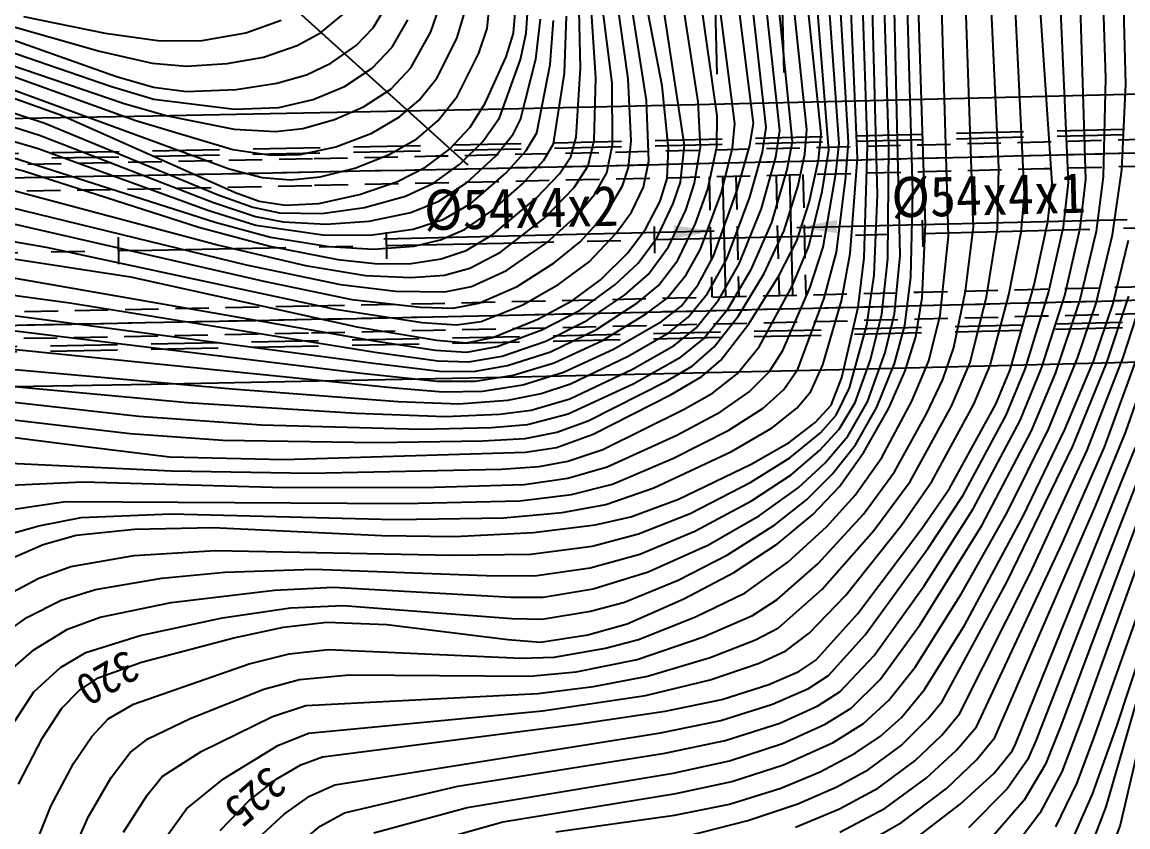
# Model space of a CAD drawing. Header units: millimetres. Extents: x 14950 to 15746, y 1103 to 1809.
# Drawn here: x 15562.6 to 15645.1, y 1424.4 to 1484.4 of the extents above; entities that cross this region are included whole.
import ezdxf
from ezdxf.enums import TextEntityAlignment as Align
from ezdxf.xclip import XClip

# ---------------------------------------------------------------- set-up
doc = ezdxf.new("R2010")
doc.units = ezdxf.units.MM
doc.header["$LTSCALE"] = 10
doc.header["$MEASUREMENT"] = 0
doc.header["$XCLIPFRAME"] = 2
for name, pattern in [('CENTER', [2, 1.25, -0.25, 0.25, -0.25]), ('DASHED', [0.75, 0.5, -0.25]), ('HIDDEN', [0.375, 0.25, -0.125])]:
    doc.linetypes.add(name, pattern=pattern)
doc.layers.add('TZ-BASE', color=253, linetype='Continuous')
doc.layers.add('TZ-CABL', color=4, linetype='Continuous')
doc.styles.add('HANA', font='GulimChe.ttf')
doc.styles.get("Standard").update_dxf_attribs({"font": 'GulimChe.ttf'})
doc.linetypes.add('ZIGZAG', pattern='A,0.0001,-0.2,[131,ltypeshp.shx,S=0.2,R=0,X=-0.2,Y=0],-0.4,[131,ltypeshp.shx,S=0.2,R=180,X=0.2,Y=0],-0.2', length=0.8001)
doc.dimstyles.get("Standard").update_dxf_attribs({"dimtxt": 0.18, "dimasz": 0.18, "dimexe": 0.18, "dimexo": 0.0625, "dimgap": 0.09, "dimtad": 0, "dimtih": 1, "dimtoh": 1, "dimdec": 4, "dimzin": 0, "dimdsep": 46, "dimtxsty": 'Standard', "dimcen": 0.09, "dimadec": 0, "dimazin": 0, "dimtfac": 1, "dimtdec": 4, "dimtofl": 0, "dimtmove": 0, "dimatfit": 3, "dimfxl": 0, "dimtolj": 1, "dimtzin": 0, "dimarcsym": 0})

# ---------------------------------------------------------------- blocks, each defined once
blk = doc.blocks.new('JD-DGDG5SGS')
at = {"layer": 'TZ-BASE'}
for p, q in [((615.107, 8.19, 113.104), (614.238, 38.095, 113.104)), ((595.833, 3.596, 99.104), (594.703, 35.855, 99.104)), ((596.578, -0.046, 100.104), (595.569, 36.049, 100.104)), ((597.41, 3.599, 101.104), (596.46, 35.139, 101.104)), ((598.251, -4.577, 102.104), (597.337, 34.656, 102.104)), ((576.779, 8.276, 81.104), (573.519, 34.106, 81.104)), ((613.608, 8.633, 112.104), (612.733, 34.257, 112.104)), ((595.074, 2.662, 98.104), (593.743, 33.355, 98.104)), ((599.195, 0.16, 103.104), (598.234, 33.191, 103.104)), ((612.117, 1.081, 111.104), (611.171, 31.581, 111.104)), ((593.701, 3.775, 96.104), (591.837, 29.862, 96.104)), ((594.408, 3.832, 97.104), (592.849, 30.119, 97.104)), ((592.947, 3.259, 95.104), (590.848, 29.363, 95.104)), ((601.874, -3.138, 105.104), (600.926, 28.811, 105.104)), ((577.97, 8.583, 82.104), (575.28, 27.505, 82.104)), ((590.223, 3.906, 92.104), (587.906, 27.28, 92.104)), ((603.733, -2.448, 106.104), (602.706, 27.604, 106.104)), ((600.159, -2.289, 104.104), (599.216, 26.977, 104.104)), ((607.527, -0.028, 108.104), (606.237, 26.79, 108.104)), ((610.818, 0.853, 110.104), (609.664, 26.972, 110.104)), ((589.274, 4.747, 91.104), (587.007, 25.712, 91.104)), ((591.295, 4.812, 93.104), (589.043, 26.371, 93.104)), ((605.629, 1.953, 107.104), (604.507, 26.191, 107.104)), ((592.362, 4.499, 94.104), (590.183, 25.386, 94.104)), ((579.339, 6.979, 83.104), (576.623, 24.43, 83.104)), ((582.171, 3.615, 85.104), (578.996, 24.698, 85.104)), ((588.271, 4.971, 90.104), (586.167, 23.586, 90.104)), ((544.667, 21.468, 60.508), (565.997, 2.172, 60.508)), ((585.914, 5.253, 88.104), (583.86, 21.485, 88.104)), ((584.601, 5.825, 87.104), (582.472, 20.899, 87.104)), ((580.512, 8.078, 84.104), (578.143, 20.368, 84.104)), ((583.198, 6.865, 86.104), (581.097, 20.316, 86.104)), ((587.307, 5.294, 89.104), (585.452, 20.08, 89.104)), ((609.595, 0.814, 109.104), (608.27, 20.376, 109.104)), ((575.563, 8.673, 80.104), (575.135, 15.118, 80.104)), ((567.46, 12.35, 73.104), (567.659, 14.303, 73.104)), ((574.424, 9.382, 79.104), (574.279, 14.847, 79.104)), ((532.847, 13.254, 67.104), (538.959, 11.99, 67.104)), ((555.028, 12.027, 68.104), (556.711, 13.42, 68.104)), ((558.934, 12.391, 69.104), (559.76, 13.758, 69.104)), ((563.258, 12.098, 71.104), (563.888, 13.972, 71.104)), ((565.176, 11.6, 72.104), (565.726, 13.414, 72.104)), ((569.413, 11.997, 74.104), (569.573, 13.846, 74.104)), ((570.36, 11.999, 75.104), (570.487, 13.828, 75.104)), ((573.219, 9.016, 78.104), (573.357, 13.267, 78.104)), ((523.454, 12.507, 71.104), (540.381, 6.762, 71.104)), ((525.589, 12.781, 70.104), (539.347, 8.048, 70.104)), ((527.74, 13.021, 69.104), (539.789, 8.779, 69.104)), ((530.114, 13.045, 68.104), (538.519, 10.653, 68.104)), ((549.435, 12.019, 67.104), (552.084, 12.972, 67.104)), ((557.684, 11.073, 69.104), (558.934, 12.391, 69.104)), ((560.367, 10.964, 70.104), (561.537, 13.002, 70.104)), ((571.084, 10.055, 76.104), (571.424, 13.038, 76.104)), ((572.152, 9.668, 77.104), (572.389, 12.945, 77.104)), ((538.959, 11.99, 67.104), (543.059, 11.425, 67.104)), ((546.18, 11.445, 67.104), (549.435, 12.019, 67.104)), ((553.286, 11.073, 68.104), (555.028, 12.027, 68.104)), ((561.747, 9.422, 71.104), (563.258, 12.098, 71.104)), ((563.688, 8.652, 72.104), (565.176, 11.6, 72.104)), ((566.825, 10.505, 73.104), (567.46, 12.35, 73.104)), ((568.856, 10.225, 74.104), (569.413, 11.997, 74.104)), ((569.928, 10.045, 75.104), (570.36, 11.999, 75.104)), ((543.059, 11.425, 67.104), (546.18, 11.445, 67.104)), ((550.773, 10.218, 68.104), (553.286, 11.073, 68.104)), ((555.799, 9.755, 69.104), (557.684, 11.073, 69.104)), ((558.864, 9.377, 70.104), (560.367, 10.964, 70.104)), ((527.828, 10.303, 72.104), (541.244, 5.49, 72.104)), ((538.519, 10.653, 68.104), (542.47, 9.771, 68.104)), ((548.048, 9.737, 68.104), (550.773, 10.218, 68.104)), ((565.207, 7.284, 73.104), (566.825, 10.505, 73.104)), ((567.297, 6.78, 74.104), (568.856, 10.225, 74.104)), ((568.371, 5.677, 75.104), (569.928, 10.045, 75.104)), ((569.947, 5.562, 76.104), (571.084, 10.055, 76.104)), ((526.56, 9.802, 73.104), (548.192, 1.873, 73.104)), ((542.47, 9.771, 68.104), (545.017, 9.546, 68.104)), ((545.017, 9.546, 68.104), (548.048, 9.737, 68.104)), ((553.965, 8.894, 69.104), (555.799, 9.755, 69.104)), ((556.794, 8.027, 70.104), (558.864, 9.377, 70.104)), ((560.253, 7.833, 71.104), (561.747, 9.422, 71.104)), ((571.148, 4.574, 77.104), (572.152, 9.668, 77.104)), ((574.094, 4.236, 79.104), (574.424, 9.382, 79.104)), ((539.789, 8.779, 69.104), (542.549, 7.975, 69.104)), ((548.72, 7.796, 69.104), (551.755, 8.259, 69.104)), ((551.755, 8.259, 69.104), (553.965, 8.894, 69.104)), ((562.378, 7.011, 72.104), (563.688, 8.652, 72.104)), ((572.4, 3.736, 78.104), (573.219, 9.016, 78.104)), ((575.43, 4.001, 80.104), (575.563, 8.673, 80.104)), ((576.788, 3.678, 81.104), (576.779, 8.276, 81.104)), ((578.185, 3.976, 82.104), (577.97, 8.583, 82.104)), ((613.43, 1.292, 112.104), (613.608, 8.633, 112.104)), ((529.345, 8.127, 74.104), (535.702, 5.886, 74.104)), ((539.347, 8.048, 70.104), (542.585, 7.081, 70.104)), ((542.549, 7.975, 69.104), (545.024, 7.659, 69.104)), ((545.024, 7.659, 69.104), (548.72, 7.796, 69.104)), ((554.472, 7.045, 70.104), (556.794, 8.027, 70.104)), ((558.229, 6.51, 71.104), (560.253, 7.833, 71.104)), ((580.987, 3.39, 84.104), (580.512, 8.078, 84.104)), ((614.786, 1.802, 113.104), (615.107, 8.19, 113.104)), ((528.432, 7.262, 75.104), (534.462, 5.276, 75.104)), ((540.381, 6.762, 71.104), (543.597, 5.843, 71.104)), ((542.585, 7.081, 70.104), (548.6, 6.333, 70.104)), ((551.911, 6.466, 70.104), (554.472, 7.045, 70.104)), ((560.908, 5.748, 72.104), (562.378, 7.011, 72.104)), ((563.762, 5.466, 73.104), (565.207, 7.284, 73.104)), ((566.169, 4.996, 74.104), (567.297, 6.78, 74.104)), ((579.505, 2.48, 83.104), (579.339, 6.979, 83.104)), ((583.37, 3.529, 86.104), (583.198, 6.865, 86.104)), ((527.947, 6.291, 76.104), (534.043, 4.39, 76.104)), ((535.702, 5.886, 74.104), (548.607, 0.135, 74.104)), ((543.597, 5.843, 71.104), (548.577, 4.825, 71.104)), ((548.6, 6.333, 70.104), (551.911, 6.466, 70.104)), ((556.055, 5.55, 71.104), (558.229, 6.51, 71.104)), ((584.571, 3.507, 87.104), (584.601, 5.825, 87.104)), ((527.463, 5.314, 77.104), (533.955, 3.391, 77.104)), ((534.462, 5.276, 75.104), (547.389, -0.054, 75.104)), ((541.244, 5.49, 72.104), (548.47, 3.319, 72.104)), ((553.71, 4.882, 71.104), (556.055, 5.55, 71.104)), ((558.842, 4.548, 72.104), (560.908, 5.748, 72.104)), ((562.197, 4.123, 73.104), (563.762, 5.466, 73.104)), ((564.629, 3.343, 74.104), (566.169, 4.996, 74.104)), ((567.128, 3.923, 75.104), (568.371, 5.677, 75.104)), ((569.384, 4.47, 76.104), (569.947, 5.562, 76.104)), ((585.76, 3.428, 88.104), (585.914, 5.253, 88.104)), ((587.05, 3.613, 89.104), (587.307, 5.294, 89.104)), ((587.994, 3.133, 90.104), (588.271, 4.971, 90.104)), ((527.081, 4.305, 78.104), (547.151, -2.099, 78.104)), ((534.043, 4.39, 76.104), (547.044, -0.645, 76.104)), ((548.577, 4.825, 71.104), (551.656, 4.653, 71.104)), ((551.656, 4.653, 71.104), (553.71, 4.882, 71.104)), ((556.154, 3.519, 72.104), (558.842, 4.548, 72.104)), ((568.07, 2.815, 76.104), (569.384, 4.47, 76.104)), ((570.354, 3.251, 77.104), (571.148, 4.574, 77.104)), ((573.695, 2.765, 79.104), (574.094, 4.236, 79.104)), ((588.973, 2.74, 91.104), (589.274, 4.747, 91.104)), ((591.15, 2.969, 93.104), (591.295, 4.812, 93.104)), ((592.157, 2.536, 94.104), (592.362, 4.499, 94.104)), ((526.1, 3.468, 79.104), (532.85, 1.719, 79.104)), ((533.955, 3.391, 77.104), (546.686, -1.237, 77.104)), ((548.47, 3.319, 72.104), (551.324, 2.891, 72.104)), ((553.496, 2.939, 72.104), (556.154, 3.519, 72.104)), ((560.1, 2.912, 73.104), (562.197, 4.123, 73.104)), ((562.844, 2.013, 74.104), (564.629, 3.343, 74.104)), ((565.412, 2.229, 75.104), (567.128, 3.923, 75.104)), ((571.666, 2.517, 78.104), (572.4, 3.736, 78.104)), ((574.989, 2.103, 80.104), (575.43, 4.001, 80.104)), ((576.366, 1.574, 81.104), (576.788, 3.678, 81.104)), ((577.993, 1.977, 82.104), (578.185, 3.976, 82.104)), ((580.868, 1.156, 84.104), (580.987, 3.39, 84.104)), ((581.87, 0.895, 85.104), (582.171, 3.615, 85.104)), ((582.929, 0.808, 86.104), (583.37, 3.529, 86.104)), ((583.901, 0.36, 87.104), (584.571, 3.507, 87.104)), ((584.905, 0.055, 88.104), (585.76, 3.428, 88.104)), ((586.105, 0.298, 89.104), (587.05, 3.613, 89.104)), ((589.835, 1.822, 92.104), (590.223, 3.906, 92.104)), ((593.467, 1.514, 96.104), (593.701, 3.775, 96.104)), ((594.213, 1.289, 97.104), (594.408, 3.832, 97.104)), ((595.573, -4.761, 99.104), (595.833, 3.596, 99.104)), ((597.335, -4.825, 101.104), (597.41, 3.599, 101.104)), ((551.324, 2.891, 72.104), (553.496, 2.939, 72.104)), ((557.587, 1.931, 73.104), (560.1, 2.912, 73.104)), ((565.914, 0.825, 76.104), (568.07, 2.815, 76.104)), ((568.875, 1.582, 77.104), (570.354, 3.251, 77.104)), ((570.091, 0.752, 78.104), (571.666, 2.517, 78.104)), ((572.846, 1.513, 79.104), (573.695, 2.765, 79.104)), ((579.116, 0.521, 83.104), (579.505, 2.48, 83.104)), ((587.051, -0.246, 90.104), (587.994, 3.133, 90.104)), ((587.911, -1.077, 91.104), (588.973, 2.74, 91.104)), ((590.649, 0.634, 93.104), (591.15, 2.969, 93.104)), ((591.475, -0.644, 94.104), (592.157, 2.536, 94.104)), ((592.453, 0.19, 95.104), (592.947, 3.259, 95.104)), ((594.539, -4.439, 98.104), (595.074, 2.662, 98.104)), ((525.302, 2.079, 80.104), (547.424, -3.814, 80.104)), ((532.85, 1.719, 79.104), (545.929, -2.467, 79.104)), ((548.192, 1.873, 73.104), (550.674, 1.224, 73.104)), ((554.996, 1.275, 73.104), (557.587, 1.931, 73.104)), ((560.748, 0.932, 74.104), (562.844, 2.013, 74.104)), ((563.454, 0.796, 75.104), (565.412, 2.229, 75.104)), ((573.95, 0.486, 80.104), (574.989, 2.103, 80.104)), ((577.549, 0.602, 82.104), (577.993, 1.977, 82.104)), ((588.685, -2.129, 92.104), (589.835, 1.822, 92.104)), ((605.524, -2.57, 107.104), (605.629, 1.953, 107.104)), ((614.099, -3.052, 113.104), (614.786, 1.802, 113.104)), ((550.674, 1.224, 73.104), (552.772, 1.05, 73.104)), ((552.772, 1.05, 73.104), (554.996, 1.275, 73.104)), ((557.92, -0.044, 74.104), (560.748, 0.932, 74.104)), ((566.22, -0.701, 77.104), (568.875, 1.582, 77.104)), ((571.127, -0.279, 79.104), (572.846, 1.513, 79.104)), ((575.463, -0.034, 81.104), (576.366, 1.574, 81.104)), ((580.353, -0.535, 84.104), (580.868, 1.156, 84.104)), ((581.337, -0.708, 85.104), (581.87, 0.895, 85.104)), ((592.516, -3.976, 96.104), (593.467, 1.514, 96.104)), ((593.502, -4.329, 97.104), (594.213, 1.289, 97.104)), ((610.452, -2.455, 110.104), (610.818, 0.853, 110.104)), ((611.687, -2.55, 111.104), (612.117, 1.081, 111.104)), ((612.898, -2.776, 112.104), (613.43, 1.292, 112.104)), ((525.318, 0.602, 81.104), (549.465, -5.273, 81.104)), ((548.607, 0.135, 74.104), (550.45, -0.54, 74.104)), ((561.368, -0.166, 75.104), (563.454, 0.796, 75.104)), ((563.853, -0.545, 76.104), (565.914, 0.825, 76.104)), ((567.797, -1.252, 78.104), (570.091, 0.752, 78.104)), ((571.782, -1.748, 80.104), (573.95, 0.486, 80.104)), ((576.347, -1.402, 82.104), (577.549, 0.602, 82.104)), ((578.212, -1.364, 83.104), (579.116, 0.521, 83.104)), ((582.259, -1.205, 86.104), (582.929, 0.808, 86.104)), ((582.991, -2.2, 87.104), (583.901, 0.36, 87.104)), ((583.362, -4.111, 88.104), (584.905, 0.055, 88.104)), ((584.339, -4.648, 89.104), (586.105, 0.298, 89.104)), ((589.616, -2.721, 93.104), (590.649, 0.634, 93.104)), ((591.457, -3.896, 95.104), (592.453, 0.19, 95.104)), ((599.064, -6.195, 103.104), (599.195, 0.16, 103.104)), ((609.284, -2.072, 109.104), (609.595, 0.814, 109.104)), ((547.044, -0.645, 76.104), (550.168, -1.682, 76.104)), ((547.389, -0.054, 75.104), (549.958, -0.982, 75.104)), ((550.45, -0.54, 74.104), (552.405, -0.828, 74.104)), ((552.405, -0.828, 74.104), (554.896, -0.706, 74.104)), ((554.896, -0.706, 74.104), (557.92, -0.044, 74.104)), ((558.298, -1.007, 75.104), (561.368, -0.166, 75.104)), ((561.752, -1.38, 76.104), (563.853, -0.545, 76.104)), ((564.158, -1.909, 77.104), (566.22, -0.701, 77.104)), ((567.878, -3.024, 79.104), (571.127, -0.279, 79.104)), ((574.143, -1.597, 81.104), (575.463, -0.034, 81.104)), ((579.273, -2.621, 84.104), (580.353, -0.535, 84.104)), ((580.139, -3.245, 85.104), (581.337, -0.708, 85.104)), ((585.318, -4.84, 90.104), (587.051, -0.246, 90.104)), ((590.547, -3.488, 94.104), (591.475, -0.644, 94.104)), ((596.329, -6.053, 100.104), (596.578, -0.046, 100.104)), ((607.289, -2.844, 108.104), (607.527, -0.028, 108.104)), ((510.042, -1.425, 84.104), (540.845, -6.182, 84.104)), ((519.12, -1.324, 83.104), (534.553, -3.974, 83.104)), ((546.686, -1.237, 77.104), (550.202, -2.329, 77.104)), ((549.958, -0.982, 75.104), (551.967, -1.401, 75.104)), ((551.967, -1.401, 75.104), (555.12, -1.446, 75.104)), ((555.12, -1.446, 75.104), (558.298, -1.007, 75.104)), ((558.641, -2.027, 76.104), (561.752, -1.38, 76.104)), ((565.76, -2.652, 78.104), (567.797, -1.252, 78.104)), ((571.885, -3.652, 81.104), (574.143, -1.597, 81.104)), ((574.388, -3.557, 82.104), (576.347, -1.402, 82.104)), ((577.059, -2.958, 83.104), (578.212, -1.364, 83.104)), ((580.984, -3.954, 86.104), (582.259, -1.205, 86.104)), ((586.245, -5.217, 91.104), (587.911, -1.077, 91.104)), ((531.244, -2.019, 82.104), (550.799, -6.515, 82.104)), ((545.929, -2.467, 79.104), (551.247, -3.887, 79.104)), ((547.151, -2.099, 78.104), (551.281, -3.231, 78.104)), ((550.168, -1.682, 76.104), (552.229, -2.075, 76.104)), ((550.202, -2.329, 77.104), (555.196, -3.055, 77.104)), ((552.229, -2.075, 76.104), (555.447, -2.254, 76.104)), ((555.447, -2.254, 76.104), (558.641, -2.027, 76.104)), ((561.92, -2.634, 77.104), (564.158, -1.909, 77.104)), ((568.44, -4.329, 80.104), (571.782, -1.748, 80.104)), ((579.897, -2.413, -215.896), (579.942, -4.412, -215.896)), ((581.666, -4.938, 87.104), (582.991, -2.2, 87.104)), ((587.18, -5.584, 92.104), (588.685, -2.129, 92.104)), ((599.89, -1.944, -215.896), (599.939, -3.943, -215.896)), ((599.911, -7.751, 104.104), (600.159, -2.289, 104.104)), ((603.137, -7.25, 106.104), (603.733, -2.448, 106.104)), ((608.261, -6.783, 109.104), (609.284, -2.072, 109.104)), ((609.337, -7.376, 110.104), (610.452, -2.455, 110.104)), ((539.91, -3.23, -215.896), (539.947, -5.23, -215.896)), ((551.281, -3.231, 78.104), (555.665, -3.923, 78.104)), ((555.196, -3.055, 77.104), (558.729, -3.081, 77.104)), ((558.729, -3.081, 77.104), (561.92, -2.634, 77.104)), ((559.904, -2.841, -215.896), (559.945, -4.841, -215.896)), ((563.968, -3.431, 78.104), (565.76, -2.652, 78.104)), ((565.882, -4.214, 79.104), (567.878, -3.024, 79.104)), ((575.055, -5.05, 83.104), (577.059, -2.958, 83.104)), ((577.94, -4.377, 84.104), (579.273, -2.621, 84.104)), ((578.725, -5.161, 85.104), (580.139, -3.245, 85.104)), ((588.123, -5.942, 93.104), (589.616, -2.721, 93.104)), ((601.234, -9.029, 105.104), (601.874, -3.138, 105.104)), ((604.691, -7.68, 107.104), (605.524, -2.57, 107.104)), ((606.374, -7.512, 108.104), (607.289, -2.844, 108.104)), ((610.532, -7.565, 111.104), (611.687, -2.55, 111.104)), ((611.668, -7.96, 112.104), (612.898, -2.776, 112.104)), ((612.87, -8.136, 113.104), (614.099, -3.052, 113.104)), ((534.553, -3.974, 83.104), (555.983, -8.565, 83.104)), ((547.424, -3.814, 80.104), (553.9, -5.323, 80.104)), ((551.247, -3.887, 79.104), (556.3, -4.88, 79.104)), ((555.665, -3.923, 78.104), (558.965, -4.126, 78.104)), ((558.965, -4.126, 78.104), (561.999, -3.885, 78.104)), ((561.999, -3.885, 78.104), (563.968, -3.431, 78.104)), ((568.903, -5.698, 81.104), (571.885, -3.652, 81.104)), ((572.457, -5.133, 82.104), (574.388, -3.557, 82.104)), ((579.487, -5.984, 86.104), (580.984, -3.954, 86.104)), ((582.288, -6.019, 88.104), (583.362, -4.111, 88.104)), ((589.218, -6.104, 94.104), (590.547, -3.488, 94.104)), ((590.221, -6.821, 95.104), (591.457, -3.896, 95.104)), ((591.541, -6.963, 96.104), (592.516, -3.976, 96.104)), ((614.116, -8.24, 114.104), (615.294, -3.442, 114.104)), ((509.795, -4.529, 86.104), (536.317, -8.127, 86.104)), ((556.3, -4.88, 79.104), (559.29, -5.221, 79.104)), ((561.773, -5.194, 79.104), (564.018, -4.835, 79.104)), ((564.018, -4.835, 79.104), (565.882, -4.214, 79.104)), ((566.151, -5.534, 80.104), (568.44, -4.329, 80.104)), ((575.906, -6.414, 84.104), (577.94, -4.377, 84.104)), ((580.227, -6.828, 87.104), (581.666, -4.938, 87.104)), ((583.178, -6.807, 89.104), (584.339, -4.648, 89.104)), ((583.888, -7.428, 90.104), (585.318, -4.84, 90.104)), ((592.601, -7.783, 97.104), (593.502, -4.329, 97.104)), ((593.885, -7.962, 98.104), (594.539, -4.439, 98.104)), ((595.128, -8.432, 99.104), (595.573, -4.761, 99.104)), ((596.888, -8.974, 101.104), (597.335, -4.825, 101.104)), ((597.837, -8.933, 102.104), (598.251, -4.577, 102.104)), ((549.465, -5.273, 81.104), (556.52, -6.764, 81.104)), ((553.9, -5.323, 80.104), (558.382, -6.087, 80.104)), ((559.29, -5.221, 79.104), (561.773, -5.194, 79.104)), ((564.258, -6.051, 80.104), (566.151, -5.534, 80.104)), ((566.273, -6.913, 81.104), (568.903, -5.698, 81.104)), ((569.677, -6.896, 82.104), (572.457, -5.133, 82.104)), ((572.805, -6.73, 83.104), (575.055, -5.05, 83.104)), ((576.982, -6.783, 85.104), (578.725, -5.161, 85.104)), ((584.695, -7.931, 91.104), (586.245, -5.217, 91.104)), ((585.418, -8.554, 92.104), (587.18, -5.584, 92.104)), ((625.245, -5.215, 123.104), (612.672, -40.604, 123.104)), ((509.563, -6.054, 87.104), (558.981, -12.629, 87.104)), ((529.828, -5.853, 85.104), (559.014, -10.945, 85.104)), ((540.845, -6.182, 84.104), (557.719, -9.904, 84.104)), ((550.799, -6.515, 82.104), (557.365, -7.875, 82.104)), ((558.382, -6.087, 80.104), (561.749, -6.219, 80.104)), ((561.749, -6.219, 80.104), (564.258, -6.051, 80.104)), ((573.826, -7.937, 84.104), (575.906, -6.414, 84.104)), ((577.722, -7.52, 86.104), (579.487, -5.984, 86.104)), ((580.867, -7.764, 88.104), (582.288, -6.019, 88.104)), ((586.211, -9.078, 93.104), (588.123, -5.942, 93.104)), ((586.959, -9.693, 94.104), (589.218, -6.104, 94.104)), ((595.766, -9.786, 100.104), (596.329, -6.053, 100.104)), ((598.617, -9.805, 103.104), (599.064, -6.195, 103.104)), ((623.802, -5.861, 122.104), (611.759, -39.31, 122.104)), ((556.52, -6.764, 81.104), (560.636, -7.241, 81.104)), ((560.636, -7.241, 81.104), (564.294, -7.293, 81.104)), ((564.294, -7.293, 81.104), (566.273, -6.913, 81.104)), ((566.829, -8.153, 82.104), (569.677, -6.896, 82.104)), ((570.114, -8.26, 83.104), (572.805, -6.73, 83.104)), ((574.381, -8.66, 85.104), (576.982, -6.783, 85.104)), ((578.686, -8.107, 87.104), (580.227, -6.828, 87.104)), ((581.918, -8.378, 89.104), (583.178, -6.807, 89.104)), ((587.749, -11.412, 95.104), (590.221, -6.821, 95.104)), ((589.516, -11.664, 96.104), (591.541, -6.963, 96.104)), ((602.267, -11.456, 106.104), (603.137, -7.25, 106.104)), ((606.465, -13.107, 109.104), (608.261, -6.783, 109.104)), ((607.594, -13.078, 110.104), (609.337, -7.376, 110.104)), ((614.889, -12.199, 116.104), (616.511, -7.224, 116.104)), ((511.411, -7.689, 88.104), (558.075, -13.36, 88.104)), ((536.317, -8.127, 86.104), (559.091, -11.803, 86.104)), ((557.365, -7.875, 82.104), (562.467, -8.442, 82.104)), ((564.923, -8.521, 82.104), (566.829, -8.153, 82.104)), ((571.236, -9.334, 84.104), (573.826, -7.937, 84.104)), ((574.927, -9.419, 86.104), (577.722, -7.52, 86.104)), ((575.613, -10.105, 87.104), (578.686, -8.107, 87.104)), ((579.322, -8.946, 88.104), (580.867, -7.764, 88.104)), ((582.455, -9.185, 90.104), (583.888, -7.428, 90.104)), ((583.041, -9.979, 91.104), (584.695, -7.931, 91.104)), ((590.633, -13.078, 97.104), (592.601, -7.783, 97.104)), ((592.5, -12.752, 98.104), (593.885, -7.962, 98.104)), ((599.43, -10.657, 104.104), (599.911, -7.751, 104.104)), ((603.474, -12.584, 107.104), (604.691, -7.68, 107.104)), ((604.976, -12.79, 108.104), (606.374, -7.512, 108.104)), ((608.804, -13.002, 111.104), (610.532, -7.565, 111.104)), ((609.859, -13.383, 112.104), (611.668, -7.96, 112.104)), ((611.484, -12.257, 113.104), (612.87, -8.136, 113.104)), ((612.698, -12.417, 114.104), (614.116, -8.24, 114.104)), ((613.642, -12.645, 115.104), (615.323, -7.615, 115.104)), ((555.983, -8.565, 83.104), (562.605, -9.588, 83.104)), ((562.467, -8.442, 82.104), (564.923, -8.521, 82.104)), ((567.011, -9.503, 83.104), (570.114, -8.26, 83.104)), ((571.538, -10.144, 85.104), (574.381, -8.66, 85.104)), ((576.065, -10.925, 88.104), (579.322, -8.946, 88.104)), ((580.443, -9.515, 89.104), (581.918, -8.378, 89.104)), ((583.599, -10.808, 92.104), (585.418, -8.554, 92.104)), ((593.899, -13.703, 99.104), (595.128, -8.432, 99.104)), ((596.044, -12.362, 101.104), (596.888, -8.974, 101.104)), ((597.14, -11.828, 102.104), (597.837, -8.933, 102.104)), ((600.397, -12.452, 105.104), (601.234, -9.029, 105.104)), ((562.605, -9.588, 83.104), (565.166, -9.77, 83.104)), ((565.166, -9.77, 83.104), (567.011, -9.503, 83.104)), ((567.878, -10.706, 84.104), (571.236, -9.334, 84.104)), ((571.822, -10.97, 86.104), (574.927, -9.419, 86.104)), ((576.882, -11.586, 89.104), (580.443, -9.515, 89.104)), ((580.957, -10.38, 90.104), (582.455, -9.185, 90.104)), ((584.388, -11.401, 93.104), (586.211, -9.078, 93.104)), ((584.87, -12.409, 94.104), (586.959, -9.693, 94.104)), ((594.482, -14.462, 100.104), (595.766, -9.786, 100.104)), ((597.829, -12.646, 103.104), (598.617, -9.805, 103.104)), ((615.086, -17.737, 118.104), (618.044, -9.266, 118.104)), ((557.719, -9.904, 84.104), (563.705, -10.912, 84.104)), ((565.904, -11.102, 84.104), (567.878, -10.706, 84.104)), ((568.186, -11.386, 85.104), (571.538, -10.144, 85.104)), ((572.176, -11.769, 87.104), (575.613, -10.105, 87.104)), ((577.977, -12.087, 90.104), (580.957, -10.38, 90.104)), ((581.389, -11.305, 91.104), (583.041, -9.979, 91.104)), ((598.63, -13.2, 104.104), (599.43, -10.657, 104.104)), ((613.493, -18.885, 117.104), (616.558, -10.489, 117.104)), ((530.214, -11.389, 89.104), (560.562, -14.465, 89.104)), ((559.014, -10.945, 85.104), (563.599, -11.648, 85.104)), ((563.705, -10.912, 84.104), (565.904, -11.102, 84.104)), ((565.935, -11.793, 85.104), (568.186, -11.386, 85.104)), ((568.56, -12.095, 86.104), (571.822, -10.97, 86.104)), ((572.454, -12.596, 88.104), (576.065, -10.925, 88.104)), ((578.284, -13.057, 91.104), (581.389, -11.305, 91.104)), ((581.931, -12.16, 92.104), (583.599, -10.808, 92.104)), ((582.754, -12.835, 93.104), (584.388, -11.401, 93.104)), ((586.106, -13.411, 95.104), (587.749, -11.412, 95.104)), ((601.444, -13.847, 106.104), (602.267, -11.456, 106.104)), ((515.449, -11.591, 90.104), (548.419, -14.532, 90.104)), ((559.091, -11.803, 86.104), (563.776, -12.435, 86.104)), ((563.599, -11.648, 85.104), (565.935, -11.793, 85.104)), ((566.093, -12.521, 86.104), (568.56, -12.095, 86.104)), ((568.977, -12.802, 87.104), (572.176, -11.769, 87.104)), ((573.156, -13.301, 89.104), (576.882, -11.586, 89.104)), ((573.676, -14.175, 90.104), (577.977, -12.087, 90.104)), ((578.392, -14.127, 92.104), (581.931, -12.16, 92.104)), ((588.482, -13.264, 96.104), (589.516, -11.664, 96.104)), ((594.894, -15.562, 101.104), (596.044, -12.362, 101.104)), ((595.816, -15.496, 102.104), (597.14, -11.828, 102.104)), ((609.358, -17.491, 113.104), (611.484, -12.257, 113.104)), ((612.211, -19.116, 116.104), (614.889, -12.199, 116.104)), ((558.981, -12.629, 87.104), (563.889, -13.209, 87.104)), ((563.776, -12.435, 86.104), (566.093, -12.521, 86.104)), ((566.428, -13.238, 87.104), (568.977, -12.802, 87.104)), ((569.381, -13.521, 88.104), (572.454, -12.596, 88.104)), ((573.629, -15.285, 91.104), (578.284, -13.057, 91.104)), ((580.84, -13.959, 93.104), (582.754, -12.835, 93.104)), ((583.456, -13.616, 94.104), (584.87, -12.409, 94.104)), ((589.571, -14.588, 97.104), (590.633, -13.078, 97.104)), ((591.601, -14.739, 98.104), (592.5, -12.752, 98.104)), ((596.521, -15.896, 103.104), (597.829, -12.646, 103.104)), ((599.142, -15.468, 105.104), (600.397, -12.452, 105.104)), ((602.088, -15.839, 107.104), (603.474, -12.584, 107.104)), ((603.76, -15.691, 108.104), (604.976, -12.79, 108.104)), ((605.396, -15.676, 109.104), (606.465, -13.107, 109.104)), ((606.18, -16.504, 110.104), (607.594, -13.078, 110.104)), ((607.211, -16.894, 111.104), (608.804, -13.002, 111.104)), ((610.542, -17.562, 114.104), (612.698, -12.417, 114.104)), ((611.15, -18.813, 115.104), (613.642, -12.645, 115.104)), ((525.2, -13.721, 91.104), (545.091, -15.568, 91.104)), ((558.075, -13.36, 88.104), (563.69, -13.956, 88.104)), ((563.69, -13.956, 88.104), (566.555, -13.968, 88.104)), ((563.889, -13.209, 87.104), (566.428, -13.238, 87.104)), ((566.555, -13.968, 88.104), (569.381, -13.521, 88.104)), ((570.109, -14.228, 89.104), (573.156, -13.301, 89.104)), ((574.988, -16.936, 93.104), (580.84, -13.959, 93.104)), ((581.172, -14.957, 94.104), (583.456, -13.616, 94.104)), ((584.253, -14.859, 95.104), (586.106, -13.411, 95.104)), ((586.999, -14.757, 96.104), (588.482, -13.264, 96.104)), ((593.108, -15.763, 99.104), (593.899, -13.703, 99.104)), ((597.413, -15.974, 104.104), (598.63, -13.2, 104.104)), ((600.231, -16.411, 106.104), (601.444, -13.847, 106.104)), ((608.046, -17.678, 112.104), (609.859, -13.383, 112.104)), ((548.419, -14.532, 90.104), (560.799, -15.482, 90.104)), ((560.562, -14.465, 89.104), (564.149, -14.761, 89.104)), ((564.149, -14.761, 89.104), (567.103, -14.702, 89.104)), ((567.103, -14.702, 89.104), (570.109, -14.228, 89.104)), ((571.466, -14.889, 90.104), (573.676, -14.175, 90.104)), ((573.485, -16.414, 92.104), (578.392, -14.127, 92.104)), ((584.845, -16.262, 96.104), (586.999, -14.757, 96.104)), ((588.036, -15.971, 97.104), (589.571, -14.588, 97.104)), ((590.551, -15.975, 98.104), (591.601, -14.739, 98.104)), ((593.479, -16.498, 100.104), (594.482, -14.462, 100.104)), ((529.474, -15.23, 92.104), (541.46, -16.58, 92.104)), ((545.091, -15.568, 91.104), (557.671, -16.359, 91.104)), ((560.799, -15.482, 90.104), (565.344, -15.652, 90.104)), ((565.344, -15.652, 90.104), (568.999, -15.391, 90.104)), ((568.999, -15.391, 90.104), (571.466, -14.889, 90.104)), ((570.727, -16.131, 91.104), (573.629, -15.285, 91.104)), ((575.35, -17.921, 94.104), (581.172, -14.957, 94.104)), ((582.148, -16.055, 95.104), (584.253, -14.859, 95.104)), ((593.711, -17.546, 101.104), (594.894, -15.562, 101.104)), ((594.352, -18.069, 102.104), (595.816, -15.496, 102.104)), ((596.901, -19.651, 105.104), (599.142, -15.468, 105.104)), ((557.671, -16.359, 91.104), (564.328, -16.595, 91.104)), ((564.328, -16.595, 91.104), (568.381, -16.43, 91.104)), ((568.381, -16.43, 91.104), (570.727, -16.131, 91.104)), ((570.46, -17.204, 92.104), (573.485, -16.414, 92.104)), ((576.07, -19.053, 95.104), (582.148, -16.055, 95.104)), ((581.601, -17.983, 96.104), (584.845, -16.262, 96.104)), ((585.471, -17.631, 97.104), (588.036, -15.971, 97.104)), ((588.702, -17.437, 98.104), (590.551, -15.975, 98.104)), ((591.92, -17.056, 99.104), (593.108, -15.763, 99.104)), ((592.314, -17.808, 100.104), (593.479, -16.498, 100.104)), ((594.917, -18.706, 103.104), (596.521, -15.896, 103.104)), ((595.561, -19.262, 104.104), (597.413, -15.974, 104.104)), ((597.825, -20.74, 106.104), (600.231, -16.411, 106.104)), ((598.998, -21.441, 107.104), (602.088, -15.839, 107.104)), ((600.617, -21.45, 108.104), (603.76, -15.691, 108.104)), ((601.943, -21.985, 109.104), (605.396, -15.676, 109.104)), ((529.372, -16.525, 93.104), (540.806, -17.863, 93.104)), ((541.46, -16.58, 92.104), (550.599, -17.226, 92.104)), ((550.599, -17.226, 92.104), (562.51, -17.536, 92.104)), ((567.784, -17.432, 92.104), (570.46, -17.204, 92.104)), ((572.645, -17.761, 93.104), (574.988, -16.936, 93.104)), ((589.98, -18.543, 99.104), (591.92, -17.056, 99.104)), ((602.967, -22.477, 110.104), (606.18, -16.504, 110.104)), ((603.713, -23.5, 111.104), (607.211, -16.894, 111.104)), ((529.137, -17.78, 94.104), (537.283, -18.81, 94.104)), ((540.806, -17.863, 93.104), (547.739, -18.374, 93.104)), ((562.51, -17.536, 92.104), (567.784, -17.432, 92.104)), ((570.28, -18.235, 93.104), (572.645, -17.761, 93.104)), ((572.625, -18.915, 94.104), (575.35, -17.921, 94.104)), ((576.402, -20.364, 96.104), (581.601, -17.983, 96.104)), ((581.346, -19.72, 97.104), (585.471, -17.631, 97.104)), ((585.666, -19.212, 98.104), (588.702, -17.437, 98.104)), ((590.041, -19.692, 100.104), (592.314, -17.808, 100.104)), ((592.247, -19.13, 101.104), (593.711, -17.546, 101.104)), ((592.67, -20.053, 102.104), (594.352, -18.069, 102.104)), ((604.354, -24.726, 112.104), (608.046, -17.678, 112.104)), ((606.219, -23.817, 113.104), (609.358, -17.491, 113.104)), ((607.459, -23.979, 114.104), (610.542, -17.562, 114.104)), ((612.82, -23.296, 118.104), (615.086, -17.737, 118.104)), ((537.283, -18.81, 94.104), (543.761, -19.611, 94.104)), ((547.739, -18.374, 93.104), (559.124, -18.539, 93.104)), ((559.124, -18.539, 93.104), (567.101, -18.411, 93.104)), ((567.101, -18.411, 93.104), (570.28, -18.235, 93.104)), ((570.307, -19.255, 94.104), (572.625, -18.915, 94.104)), ((587.136, -20.158, 99.104), (589.98, -18.543, 99.104)), ((593.193, -20.908, 103.104), (594.917, -18.706, 103.104)), ((606.232, -28.922, 115.104), (611.15, -18.813, 115.104)), ((610.34, -26.075, 117.104), (613.493, -18.885, 117.104)), ((615.107, -20.671, 119.104), (615.815, -18.906, 119.104)), ((543.761, -19.611, 94.104), (552.246, -19.807, 94.104)), ((552.246, -19.807, 94.104), (570.307, -19.255, 94.104)), ((573.472, -19.925, 95.104), (576.07, -19.053, 95.104)), ((576.807, -21.641, 97.104), (581.346, -19.72, 97.104)), ((579.885, -21.928, 98.104), (585.666, -19.212, 98.104)), ((587.121, -21.501, 100.104), (590.041, -19.692, 100.104)), ((590.13, -20.943, 101.104), (592.247, -19.13, 101.104)), ((593.726, -21.826, 104.104), (595.561, -19.262, 104.104)), ((594.908, -22.473, 105.104), (596.901, -19.651, 105.104)), ((607.953, -28.305, 116.104), (612.211, -19.116, 116.104)), ((616.799, -19.206, 120.104), (608.393, -40.796, 120.104)), ((617.746, -19.638, 121.104), (610.235, -39.684, 121.104)), ((527.891, -19.898, 95.104), (543.906, -20.649, 95.104)), ((554.235, -20.822, 95.104), (568.49, -20.523, 95.104)), ((568.49, -20.523, 95.104), (571.337, -20.324, 95.104)), ((571.337, -20.324, 95.104), (573.472, -19.925, 95.104)), ((573.461, -21.206, 96.104), (576.402, -20.364, 96.104)), ((581.715, -22.764, 99.104), (587.136, -20.158, 99.104)), ((590.646, -21.919, 102.104), (592.67, -20.053, 102.104)), ((543.906, -20.649, 95.104), (554.235, -20.822, 95.104)), ((570.214, -21.666, 96.104), (573.461, -21.206, 96.104)), ((587.169, -22.886, 101.104), (590.13, -20.943, 101.104)), ((591.267, -22.818, 103.104), (593.193, -20.908, 103.104)), ((595.524, -23.876, 106.104), (597.825, -20.74, 106.104)), ((596.303, -25.099, 107.104), (598.998, -21.441, 107.104)), ((606.875, -41.052, 119.104), (615.107, -20.671, 119.104)), ((620.57, -20.953, 124.104), (614.387, -39.712, 124.104)), ((528.641, -21.889, 96.104), (537.297, -21.47, 96.104)), ((537.297, -21.47, 96.104), (552.333, -21.901, 96.104)), ((552.333, -21.901, 96.104), (563.487, -21.879, 96.104)), ((563.487, -21.879, 96.104), (570.214, -21.666, 96.104)), ((573.741, -22.412, 97.104), (576.807, -21.641, 97.104)), ((576.301, -23.154, 98.104), (579.885, -21.928, 98.104)), ((582.588, -23.829, 100.104), (587.121, -21.501, 100.104)), ((587.756, -23.976, 102.104), (590.646, -21.919, 102.104)), ((591.735, -23.916, 104.104), (593.726, -21.826, 104.104)), ((598.352, -24.719, 108.104), (600.617, -21.45, 108.104)), ((599.877, -24.967, 109.104), (601.943, -21.985, 109.104)), ((529.028, -23.985, 97.104), (535.994, -22.937, 97.104)), ((535.994, -22.937, 97.104), (561.196, -23.1, 97.104)), ((561.196, -23.1, 97.104), (569.879, -22.891, 97.104)), ((569.879, -22.891, 97.104), (573.741, -22.412, 97.104)), ((578.159, -24.084, 99.104), (581.715, -22.764, 99.104)), ((582.95, -25.157, 101.104), (587.169, -22.886, 101.104)), ((588.904, -24.674, 103.104), (591.267, -22.818, 103.104)), ((592.782, -24.818, 105.104), (594.908, -22.473, 105.104)), ((600.353, -26.428, 110.104), (602.967, -22.477, 110.104)), ((537.167, -24.126, 98.104), (543.847, -23.873, 98.104)), ((543.847, -23.873, 98.104), (560.559, -24.28, 98.104)), ((568.663, -24.155, 98.104), (573.048, -23.758, 98.104)), ((573.048, -23.758, 98.104), (576.301, -23.154, 98.104)), ((578.747, -25.366, 100.104), (582.588, -23.829, 100.104)), ((589.117, -26.096, 104.104), (591.735, -23.916, 104.104)), ((592.118, -27.6, 106.104), (595.524, -23.876, 106.104)), ((600.041, -29.228, 111.104), (603.713, -23.5, 111.104)), ((602.829, -29.799, 113.104), (606.219, -23.817, 113.104)), ((605.323, -40.553, 118.104), (612.82, -23.296, 118.104)), ((534.012, -24.748, 98.104), (537.167, -24.126, 98.104)), ((560.559, -24.28, 98.104), (568.663, -24.155, 98.104)), ((570.907, -25.259, 99.104), (575.516, -24.674, 99.104)), ((575.516, -24.674, 99.104), (578.159, -24.084, 99.104)), ((583.973, -26.166, 102.104), (587.756, -23.976, 102.104)), ((585.391, -26.922, 103.104), (588.904, -24.674, 103.104)), ((594.202, -29.919, 108.104), (598.352, -24.719, 108.104)), ((599.763, -32.131, 112.104), (604.354, -24.726, 112.104)), ((603.074, -32.147, 114.104), (607.459, -23.979, 114.104)), ((529.8, -25.931, 98.104), (534.012, -24.748, 98.104)), ((534.325, -26.142, 99.104), (536.778, -25.465, 99.104)), ((536.778, -25.465, 99.104), (541.15, -24.996, 99.104)), ((541.15, -24.996, 99.104), (546.98, -24.889, 99.104)), ((546.98, -24.889, 99.104), (559.582, -25.469, 99.104)), ((559.582, -25.469, 99.104), (565.014, -25.555, 99.104)), ((565.014, -25.555, 99.104), (570.907, -25.259, 99.104)), ((575.281, -26.27, 100.104), (578.747, -25.366, 100.104)), ((578.837, -26.864, 101.104), (582.95, -25.157, 101.104)), ((589.886, -27.464, 105.104), (592.782, -24.818, 105.104)), ((592.443, -29.478, 107.104), (596.303, -25.099, 107.104)), ((595.103, -31.31, 109.104), (599.877, -24.967, 109.104)), ((531.182, -27.507, 99.104), (534.325, -26.142, 99.104)), ((570.707, -26.884, 100.104), (575.281, -26.27, 100.104)), ((579.448, -28.195, 102.104), (583.973, -26.166, 102.104)), ((585.861, -28.234, 104.104), (589.117, -26.096, 104.104)), ((603.948, -39.746, 117.104), (610.34, -26.075, 117.104)), ((536.402, -27.781, 100.104), (541.127, -26.98, 100.104)), ((541.127, -26.98, 100.104), (547.168, -26.59, 100.104)), ((547.168, -26.59, 100.104), (564.824, -26.939, 100.104)), ((564.824, -26.939, 100.104), (570.707, -26.884, 100.104)), ((575.124, -27.901, 101.104), (578.837, -26.864, 101.104)), ((581.694, -28.814, 103.104), (585.391, -26.922, 103.104)), ((595.653, -32.902, 110.104), (600.353, -26.428, 110.104)), ((534.002, -28.667, 100.104), (536.402, -27.781, 100.104)), ((547.879, -28.225, 101.104), (554.51, -27.991, 101.104)), ((554.51, -27.991, 101.104), (567.384, -28.469, 101.104)), ((570.984, -28.495, 101.104), (575.124, -27.901, 101.104)), ((586.685, -29.769, 105.104), (589.886, -27.464, 105.104)), ((589.086, -30.265, 106.104), (592.118, -27.6, 106.104)), ((530.597, -30.466, 100.104), (534.002, -28.667, 100.104)), ((538.225, -29.5, 101.104), (543.19, -28.673, 101.104)), ((543.19, -28.673, 101.104), (547.879, -28.225, 101.104)), ((567.384, -28.469, 101.104), (570.984, -28.495, 101.104)), ((575.351, -29.469, 102.104), (579.448, -28.195, 102.104)), ((577.693, -30.46, 103.104), (581.694, -28.814, 103.104)), ((582.126, -30.204, 104.104), (585.861, -28.234, 104.104)), ((602.685, -38.777, 116.104), (607.953, -28.305, 116.104)), ((535.675, -30.294, 101.104), (538.225, -29.5, 101.104)), ((543.871, -30.473, 102.104), (551.583, -29.552, 102.104)), ((551.583, -29.552, 102.104), (555.979, -29.345, 102.104)), ((555.979, -29.345, 102.104), (569.219, -30.082, 102.104)), ((571.631, -30.073, 102.104), (575.351, -29.469, 102.104)), ((589.193, -32.362, 107.104), (592.443, -29.478, 107.104)), ((596.317, -34.43, 111.104), (600.041, -29.228, 111.104)), ((601.392, -37.853, 115.104), (606.232, -28.922, 115.104)), ((533.109, -31.593, 101.104), (535.675, -30.294, 101.104)), ((538.569, -31.578, 102.104), (543.871, -30.473, 102.104)), ((569.219, -30.082, 102.104), (571.631, -30.073, 102.104)), ((575.149, -31.137, 103.104), (577.693, -30.46, 103.104)), ((577.886, -32.065, 104.104), (582.126, -30.204, 104.104)), ((583.002, -31.544, 105.104), (586.685, -29.769, 105.104)), ((587.232, -31.444, 106.104), (589.086, -30.265, 106.104)), ((591.46, -32.755, 108.104), (594.202, -29.919, 108.104)), ((599.377, -35.301, 113.104), (602.829, -29.799, 113.104)), ((613.64, -45.722, 125.104), (618.079, -30.309, 125.104)), ((547.697, -31.611, 103.104), (552.77, -30.879, 103.104)), ((552.77, -30.879, 103.104), (556.695, -30.69, 103.104)), ((556.695, -30.69, 103.104), (569.283, -31.668, 103.104)), ((571.555, -31.713, 103.104), (575.149, -31.137, 103.104)), ((591.973, -34.783, 109.104), (595.103, -31.31, 109.104)), ((530.449, -33.459, 101.104), (533.109, -31.593, 101.104)), ((536.151, -32.471, 102.104), (538.569, -31.578, 102.104)), ((541.559, -32.935, 103.104), (547.697, -31.611, 103.104)), ((552.257, -32.313, 104.104), (555.496, -31.943, 104.104)), ((555.496, -31.943, 104.104), (559.959, -32.124, 104.104)), ((559.959, -32.124, 104.104), (569.003, -33.24, 104.104)), ((569.283, -31.668, 103.104), (571.555, -31.713, 103.104)), ((574.947, -32.884, 104.104), (577.886, -32.065, 104.104)), ((578.728, -33.232, 105.104), (583.002, -31.544, 105.104)), ((583.513, -33.075, 106.104), (587.232, -31.444, 106.104)), ((596.765, -36.22, 112.104), (599.763, -32.131, 112.104)), ((600.082, -36.963, 114.104), (603.074, -32.147, 114.104)), ((533.623, -34.007, 102.104), (536.151, -32.471, 102.104)), ((537.499, -34.198, 103.104), (541.559, -32.935, 103.104)), ((548.548, -33.122, 104.104), (552.257, -32.313, 104.104)), ((571.437, -33.438, 104.104), (574.947, -32.884, 104.104)), ((587.459, -33.255, 107.104), (589.193, -32.362, 107.104)), ((589.732, -34.094, 108.104), (591.46, -32.755, 108.104)), ((592.914, -35.915, 110.104), (595.653, -32.902, 110.104)), ((541.653, -34.942, 104.104), (548.548, -33.122, 104.104)), ((569.003, -33.24, 104.104), (571.437, -33.438, 104.104)), ((576.265, -33.878, 105.104), (578.728, -33.232, 105.104)), ((578.648, -34.72, 106.104), (583.513, -33.075, 106.104)), ((584.079, -34.582, 107.104), (587.459, -33.255, 107.104)), ((614.671, -47.177, 126.104), (617.908, -33.267, 126.104)), ((531.51, -35.858, 102.104), (533.623, -34.007, 102.104)), ((535.628, -35.336, 103.104), (537.499, -34.198, 103.104)), ((549.687, -35.063, 105.104), (552.683, -34.311, 105.104)), ((552.683, -34.311, 105.104), (555.612, -33.973, 105.104)), ((555.612, -33.973, 105.104), (569.98, -34.626, 105.104)), ((569.98, -34.626, 105.104), (572.444, -34.566, 105.104)), ((572.444, -34.566, 105.104), (576.265, -33.878, 105.104)), ((579.412, -35.971, 107.104), (584.079, -34.582, 107.104)), ((587.732, -35.01, 108.104), (589.732, -34.094, 108.104)), ((593.794, -37.11, 111.104), (596.317, -34.43, 111.104)), ((533.626, -37.134, 103.104), (535.628, -35.336, 103.104)), ((538.435, -36.102, 104.104), (541.653, -34.942, 104.104)), ((541.057, -38.058, 105.104), (549.687, -35.063, 105.104)), ((574.081, -35.646, 106.104), (578.648, -34.72, 106.104)), ((584.096, -36.252, 108.104), (587.732, -35.01, 108.104)), ((590.709, -35.614, 109.104), (591.973, -34.783, 109.104)), ((597.409, -37.766, 113.104), (599.377, -35.301, 113.104)), ((537.017, -37.054, 104.104), (538.435, -36.102, 104.104)), ((550.789, -36.94, 106.104), (553.444, -36.216, 106.104)), ((553.444, -36.216, 106.104), (557.151, -35.867, 106.104)), ((557.151, -35.867, 106.104), (570.633, -35.971, 106.104)), ((570.633, -35.971, 106.104), (574.081, -35.646, 106.104)), ((575.382, -36.748, 107.104), (579.412, -35.971, 107.104)), ((579.256, -37.42, 108.104), (584.096, -36.252, 108.104)), ((588.466, -36.598, 109.104), (590.709, -35.614, 109.104)), ((591.415, -36.894, 110.104), (592.914, -35.915, 110.104)), ((594.607, -38.351, 112.104), (596.765, -36.22, 112.104)), ((535.731, -38.373, 104.104), (537.017, -37.054, 104.104)), ((545.285, -39.126, 106.104), (550.789, -36.94, 106.104)), ((571.219, -37.275, 107.104), (575.382, -36.748, 107.104)), ((584.958, -37.704, 109.104), (588.466, -36.598, 109.104)), ((588.733, -38.075, 110.104), (591.415, -36.894, 110.104)), ((592.119, -38.191, 111.104), (593.794, -37.11, 111.104)), ((598.358, -39.059, 114.104), (600.082, -36.963, 114.104)), ((532.212, -39.324, 103.104), (533.626, -37.134, 103.104)), ((553.932, -38.171, 107.104), (571.219, -37.275, 107.104)), ((571.58, -38.569, 108.104), (579.256, -37.42, 108.104)), ((580.73, -38.596, 109.104), (584.958, -37.704, 109.104)), ((595.527, -39.514, 113.104), (597.409, -37.766, 113.104)), ((600.325, -39.158, 115.104), (601.392, -37.853, 115.104)), ((534.274, -40.563, 104.104), (535.731, -38.373, 104.104)), ((539.188, -39.157, 105.104), (541.057, -38.058, 105.104)), ((551.426, -38.977, 107.104), (553.932, -38.171, 107.104)), ((554.122, -40.22, 108.104), (571.58, -38.569, 108.104)), ((574.372, -39.542, 109.104), (580.73, -38.596, 109.104)), ((584.878, -39.282, 110.104), (588.733, -38.075, 110.104)), ((589.283, -39.476, 111.104), (592.119, -38.191, 111.104)), ((592.675, -39.565, 112.104), (594.607, -38.351, 112.104)), ((537.954, -40.471, 105.104), (539.188, -39.157, 105.104)), ((542.123, -40.657, 106.104), (545.285, -39.126, 106.104)), ((546.115, -41.6, 107.104), (551.426, -38.977, 107.104)), ((555.176, -41.983, 109.104), (574.372, -39.542, 109.104)), ((580.375, -40.214, 110.104), (584.878, -39.282, 110.104)), ((585.208, -40.786, 111.104), (589.283, -39.476, 111.104)), ((589.493, -41.007, 112.104), (592.675, -39.565, 112.104)), ((593.255, -40.928, 113.104), (595.527, -39.514, 113.104)), ((596.803, -40.444, 114.104), (598.358, -39.059, 114.104)), ((598.334, -41.139, 115.104), (600.325, -39.158, 115.104)), ((601.366, -40.366, 116.104), (602.685, -38.777, 116.104)), ((611.759, -39.31, 122.104), (610.324, -43.118, 122.104)), ((551.844, -41.151, 108.104), (554.122, -40.22, 108.104)), ((556.074, -44.074, 110.104), (580.375, -40.214, 110.104)), ((599.365, -42.285, 116.104), (601.366, -40.366, 116.104)), ((602.459, -41.506, 117.104), (603.948, -39.746, 117.104)), ((610.235, -39.684, 121.104), (609.109, -42.548, 121.104)), ((614.387, -39.712, 124.104), (612.573, -44.789, 124.104)), ((532.481, -44.031, 104.104), (534.274, -40.563, 104.104)), ((536.586, -42.5, 105.104), (537.954, -40.471, 105.104)), ((540.829, -41.662, 106.104), (542.123, -40.657, 106.104)), ((547.79, -43.633, 108.104), (551.844, -41.151, 108.104)), ((580.709, -41.731, 111.104), (585.208, -40.786, 111.104)), ((585.53, -42.293, 112.104), (589.493, -41.007, 112.104)), ((589.564, -42.598, 113.104), (593.255, -40.928, 113.104)), ((594.909, -41.726, 114.104), (596.803, -40.444, 114.104)), ((595.903, -42.927, 115.104), (598.334, -41.139, 115.104)), ((603.947, -42.229, 118.104), (605.323, -40.553, 118.104)), ((606.637, -41.52, 119.104), (606.875, -41.052, 119.104)), ((608.393, -40.796, 120.104), (607.765, -42.214, 120.104)), ((612.672, -40.604, 123.104), (611.438, -43.942, 123.104)), ((539.394, -43.546, 106.104), (540.829, -41.662, 106.104)), ((543.215, -43.456, 107.104), (546.115, -41.6, 107.104)), ((553.543, -42.586, 109.104), (555.176, -41.983, 109.104)), ((565.262, -44.184, 111.104), (580.709, -41.731, 111.104)), ((592.299, -43.106, 114.104), (594.909, -41.726, 114.104)), ((600.204, -43.588, 117.104), (602.459, -41.506, 117.104)), ((605.278, -43.218, 119.104), (606.637, -41.52, 119.104)), ((534.926, -45.618, 105.104), (536.586, -42.5, 105.104)), ((551.77, -43.638, 109.104), (553.543, -42.586, 109.104)), ((581.318, -43.202, 112.104), (585.53, -42.293, 112.104)), ((585.698, -43.842, 113.104), (589.564, -42.598, 113.104)), ((596.634, -44.307, 116.104), (599.365, -42.285, 116.104)), ((601.708, -44.348, 118.104), (603.947, -42.229, 118.104)), ((607.765, -42.214, 120.104), (606.233, -44.379, 120.104)), ((609.109, -42.548, 121.104), (607.503, -45.225, 121.104)), ((537.676, -46.496, 106.104), (539.394, -43.546, 106.104)), ((542.076, -44.863, 107.104), (543.215, -43.456, 107.104)), ((545.031, -45.877, 108.104), (547.79, -43.633, 108.104)), ((549.665, -45.283, 109.104), (551.77, -43.638, 109.104)), ((565.952, -45.783, 112.104), (581.318, -43.202, 112.104)), ((589.357, -44.336, 114.104), (592.299, -43.106, 114.104)), ((593.528, -44.235, 115.104), (595.903, -42.927, 115.104)), ((597.131, -45.83, 117.104), (600.204, -43.588, 117.104)), ((602.73, -45.533, 119.104), (605.278, -43.218, 119.104)), ((610.324, -43.118, 122.104), (608.69, -46.184, 122.104)), ((554.192, -44.926, 110.104), (556.074, -44.074, 110.104)), ((556.799, -46.169, 111.104), (565.262, -44.184, 111.104)), ((581.52, -44.741, 113.104), (585.698, -43.842, 113.104)), ((585.518, -45.53, 114.104), (589.357, -44.336, 114.104)), ((590.628, -45.501, 115.104), (593.528, -44.235, 115.104)), ((593.741, -45.885, 116.104), (596.634, -44.307, 116.104)), ((598.363, -46.898, 118.104), (601.708, -44.348, 118.104)), ((606.233, -44.379, 120.104), (603.35, -47.293, 120.104)), ((611.438, -43.942, 123.104), (609.84, -47.22, 123.104)), ((540.33, -47.613, 107.104), (542.076, -44.863, 107.104)), ((547.543, -47.481, 109.104), (549.665, -45.283, 109.104)), ((552.301, -46.262, 110.104), (554.192, -44.926, 110.104)), ((568.627, -46.853, 113.104), (581.52, -44.741, 113.104)), ((607.503, -45.225, 121.104), (604.724, -48.437, 121.104)), ((612.573, -44.789, 124.104), (611.099, -48.154, 124.104)), ((533.542, -49.118, 105.104), (534.926, -45.618, 105.104)), ((543.219, -48.367, 108.104), (545.031, -45.877, 108.104)), ((555.002, -47.172, 111.104), (556.799, -46.169, 111.104)), ((558.996, -47.665, 112.104), (565.952, -45.783, 112.104)), ((581.419, -46.353, 114.104), (585.518, -45.53, 114.104)), ((586.908, -46.743, 115.104), (590.628, -45.501, 115.104)), ((590.452, -47.248, 116.104), (593.741, -45.885, 116.104)), ((593.748, -47.603, 117.104), (597.131, -45.83, 117.104)), ((599.09, -48.324, 119.104), (602.73, -45.533, 119.104)), ((608.69, -46.184, 122.104), (606.432, -49.16, 122.104)), ((612.406, -48.907, 125.104), (613.64, -45.722, 125.104)), ((536.323, -49.641, 106.104), (537.676, -46.496, 106.104)), ((550.109, -48.294, 110.104), (552.301, -46.262, 110.104)), ((563.844, -48.179, 113.104), (568.627, -46.853, 113.104)), ((572.578, -47.58, 114.104), (581.419, -46.353, 114.104)), ((581.144, -48.209, 115.104), (586.908, -46.743, 115.104)), ((595.565, -48.496, 118.104), (598.363, -46.898, 118.104)), ((552.859, -48.963, 111.104), (555.002, -47.172, 111.104)), ((613.586, -49.982, 126.104), (614.671, -47.177, 126.104))]:
    blk.add_line(p, q, dxfattribs=at)
at = {"layer": 'TZ-BASE', "linetype": 'CENTER', "elevation": -215.896, "flags": 128}
blk.add_lwpolyline([(0, 0), (219.044, -4.999, 0.001522), (279.939, -5.644, 0.0105), (699.871, 0)], format="xyb", dxfattribs=at)
at = {"layer": 'TZ-BASE'}
for radius, end in [(9990, 271.9757001), (9990, 271.9757001), (10010, 271.9708844), (10010, 271.9708844)]:
    blk.add_arc((355.535, 9994.07, -215.896), radius, 269.5668671, end, dxfattribs=at)
at = {"layer": 'TZ-BASE', "linetype": 'DASHED'}
for radius, end in [(9993, 271.9749765), (9992.6, 271.975073), (10007.4, 271.9715094), (10007, 271.9716055)]:
    blk.add_arc((355.535, 9994.07, -215.896), radius, 269.5668671, end, dxfattribs=at)
at = {"layer": 'TZ-BASE', "style": 'HANA'}
for s, rotation, p in [('320', 209.9052, (540.567, -33.931, 104.104)), ('325', 221.21342, (551.127, -42.563, 109.104))]:
    blk.add_text(s, height=2.4, rotation=rotation, dxfattribs=at).set_placement(p)

msp = doc.modelspace()

# ---------------------------------------------------------------- linework, layer by layer
at = {"layer": 'TZ-BASE', "elevation": -215.896, "flags": 128}
for points in [[(15619.407, 1480.643), (15619.023, 1496.341), (15631.506, 1503.734)], [(15614.408, 1480.521), (15614.025, 1496.219), (15601.196, 1502.993)]]:
    msp.add_lwpolyline(points, dxfattribs=at)
at = {"layer": 'TZ-CABL', "linetype": 'HIDDEN'}
for points in [[(15056.806, 1477.447, 0.013357), (15584.347, 1474.229, 0.003148), (15729.445, 1478.134)], [(15057.026, 1476.44, 0.013351), (15584.367, 1473.229, 0.003148), (15729.478, 1477.135)], [(15056.74, 1475.449, 0.013357), (15584.388, 1472.229, 0.003148), (15729.511, 1476.135)], [(15056.565, 1466.45, 0.013357), (15584.106, 1463.232, 0.003148), (15729.204, 1467.137)], [(15056.785, 1465.442, 0.013351), (15584.126, 1462.232, 0.003148), (15729.237, 1466.137)], [(15056.499, 1464.451, 0.013357), (15584.147, 1461.232, 0.003148), (15729.27, 1465.138)]]:
    msp.add_lwpolyline(points, format="xyb", dxfattribs=at)
at = {"layer": 'TZ-CABL', "linetype": 'ZIGZAG', "ltscale": 0.5}
for points in [[(15057.026, 1476.44, 0.013351), (15584.367, 1473.229, 0.003148), (15729.478, 1477.135)], [(15056.785, 1465.442, 0.013351), (15584.126, 1462.232, 0.003148), (15729.237, 1466.137)]]:
    msp.add_lwpolyline(points, format="xyb", dxfattribs=at)
at = {"layer": 'TZ-CABL', "linetype": 'HIDDEN'}
for points in [[(15613.81, 1472.873), (15614.03, 1463.887)], [(15615.81, 1472.922), (15616.029, 1463.936)], [(15618.809, 1472.99), (15619.029, 1464.004)], [(15620.808, 1473.039), (15621.028, 1464.053)]]:
    msp.add_lwpolyline(points, dxfattribs=at)
at = {"layer": 'TZ-CABL', "linetype": 'ZIGZAG', "ltscale": 0.5}
for points in [[(15614.81, 1472.897), (15615.03, 1463.911)], [(15619.809, 1473.014), (15620.028, 1464.028)]]:
    msp.add_lwpolyline(points, dxfattribs=at)

# ---------------------------------------------------------------- block references
at = {"layer": 'TZ-BASE'}
ref = msp.add_blockref('JD-DGDG5SGS', (15029.808, 1471.582), dxfattribs=at)
XClip(ref).set_block_clipping_path([(2.0554214451, 74.9999997736), (697.2865998994, 74.9999245237), (702.4547041552, -75.0000750513), (-2.0554214453, -74.9999997815)])

# ---------------------------------------------------------------- texts
for s, rotation, p in [('Ø54x4x1', 1.45215, (15634.657, 1471.507, -215.896)), ('Ø54x4x2', 1.34851, (15599.796, 1470.546, -215.896))]:
    msp.add_text(s, height=3, rotation=rotation, dxfattribs=at).set_placement(p, align=Align.MIDDLE)

# ---------------------------------------------------------------- leaders
for points in [[(15614.194, 1468.82, -215.896), (15589.545, 1468.218, -215.896)], [(15620.361, 1469.081, -215.896), (15645.009, 1469.683, -215.896)]]:
    msp.add_leader(points, dimstyle='Standard', override={"dimtxt": 3, "dimasz": 3, "dimexe": 2, "dimexo": 3, "dimgap": 1, "dimtad": 0, "dimtih": 0, "dimcen": 1, "dimaunit": 1, "dimadec": 8, "dimtix": 1, "dimtofl": 1, "dimtmove": 2, "dimtvp": 2}, dxfattribs=at)

doc.saveas('drawing.dxf')
